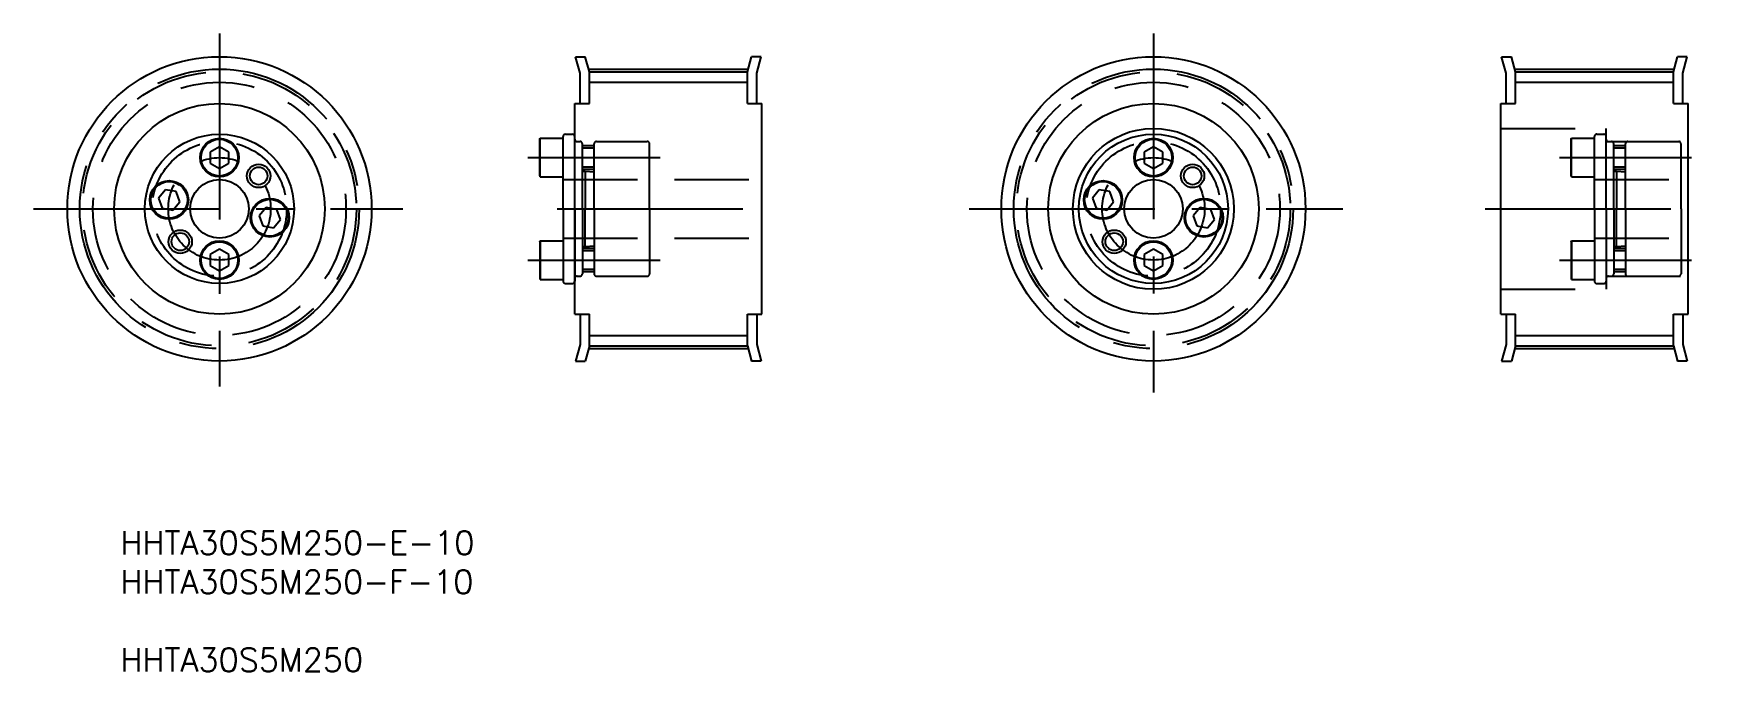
# Model space of a CAD drawing. Extents: x 18 to 304, y 23 to 132.
import ezdxf

# ---------------------------------------------------------------- set-up
doc = ezdxf.new("R2010")
doc.units = 0
doc.header["$PDMODE"] = 1
doc.linetypes.add('CENTER', pattern=[50.8, 31.75, -6.35, 6.35, -6.35])
doc.linetypes.add('DASHED', pattern=[19.05, 12.7, -6.35])
doc.layers.get('0').update_dxf_attribs({"linetype": 'CONTINUOUS'})
doc.layers.add('CENTER', color=1, linetype='CENTER')
doc.styles.add('MISUMI', font='txt.shx')

# ---------------------------------------------------------------- blocks, each defined once
blk = doc.blocks.new('*U5')
at = {"color": 7, "linetype": 'CONTINUOUS', "style": 'MISUMI'}
for s, p in [('HHTA30S5M250-E-10', (32.79, 43.08)), ('HHTA30S5M250-F-10', (32.79, 36.41)), ('HHTA30S5M250', (32.79, 23.08))]:
    blk.add_text(s, height=4, dxfattribs=at).set_placement(p)

msp = doc.modelspace()

# ---------------------------------------------------------------- linework, layer by layer
at = {"color": 7, "linetype": 'CONTINUOUS'}
for p, q in [((111.37, 125.33), (110.61, 128.14)), ((110.61, 128.14), (112.27, 128.14)), ((112.97, 125.54), (112.27, 128.14)), ((139.97, 125.54), (140.66, 128.14)), ((142.32, 128.14), (140.66, 128.14)), ((141.57, 125.33), (142.32, 128.14)), ((269.68, 125.33), (268.92, 128.14)), ((268.92, 128.14), (270.58, 128.14)), ((271.28, 125.54), (270.58, 128.14)), ((298.28, 125.54), (298.97, 128.14)), ((300.63, 128.14), (298.97, 128.14)), ((299.88, 125.33), (300.63, 128.14)), ((111.37, 120.14), (111.37, 125.33)), ((112.97, 125.54), (139.97, 125.54)), ((112.97, 120.14), (112.97, 125.54)), ((139.97, 120.14), (139.97, 125.54)), ((141.57, 120.14), (141.57, 125.33)), ((269.68, 120.14), (269.68, 125.33)), ((271.28, 125.54), (298.28, 125.54)), ((271.28, 120.14), (271.28, 125.54)), ((298.28, 120.14), (298.28, 125.54)), ((299.88, 120.14), (299.88, 125.33)), ((110.47, 84.14), (110.47, 120.14)), ((110.47, 120.14), (112.97, 120.14)), ((139.97, 120.14), (142.47, 120.14)), ((142.47, 84.14), (142.47, 120.14)), ((268.78, 84.14), (268.78, 120.14)), ((268.78, 120.14), (271.28, 120.14)), ((298.28, 120.14), (300.78, 120.14)), ((300.78, 84.14), (300.78, 120.14)), ((108.47, 102.14), (108.47, 114.49)), ((108.87, 114.89), (110.07, 114.89)), ((110.47, 102.14), (110.47, 114.49)), ((49.73, 112.74), (48.13, 111.82)), ((48.13, 111.82), (48.13, 109.97)), ((51.33, 111.82), (49.73, 112.74)), ((51.33, 109.97), (51.33, 111.82)), ((104.47, 114.03), (104.56, 114.19)), ((104.47, 107.76), (104.47, 114.03)), ((104.56, 107.59), (104.56, 114.19)), ((104.56, 114.19), (108.47, 114.19)), ((108.47, 107.59), (108.47, 114.19)), ((108.47, 108.89), (108.47, 112.89)), ((209.39, 112.74), (207.79, 111.82)), ((207.79, 111.82), (207.79, 109.97)), ((210.99, 111.82), (209.39, 112.74)), ((210.99, 109.97), (210.99, 111.82)), ((48.13, 109.97), (49.73, 109.05)), ((49.73, 109.05), (51.33, 109.97)), ((207.79, 109.97), (209.39, 109.05)), ((209.39, 109.05), (210.99, 109.97)), ((104.47, 107.76), (104.56, 107.59)), ((104.56, 107.59), (108.47, 107.59)), ((108.47, 108.32), (108.47, 108.32)), ((40.48, 105.4), (39.29, 103.98)), ((39.29, 103.98), (39.92, 102.25)), ((42.3, 105.08), (40.48, 105.4)), ((41.74, 101.93), (42.93, 103.34)), ((42.93, 103.34), (42.3, 105.08)), ((108.47, 105.23), (108.47, 105.23)), ((200.14, 105.4), (198.95, 103.98)), ((198.95, 103.98), (199.58, 102.25)), ((201.96, 105.08), (200.14, 105.4)), ((201.4, 101.93), (202.59, 103.34)), ((202.59, 103.34), (201.96, 105.08)), ((39.92, 102.25), (41.74, 101.93)), ((57.71, 102.36), (56.53, 100.95)), ((56.53, 100.95), (57.16, 99.21)), ((59.53, 102.04), (57.71, 102.36)), ((58.98, 98.89), (60.16, 100.3)), ((60.16, 100.3), (59.53, 102.04)), ((108.47, 102.14), (108.47, 89.79)), ((110.47, 102.14), (110.47, 89.79)), ((199.58, 102.25), (201.4, 101.93)), ((217.37, 102.36), (216.19, 100.95)), ((216.19, 100.95), (216.82, 99.21)), ((219.19, 102.04), (217.37, 102.36)), ((218.64, 98.89), (219.83, 100.3)), ((219.83, 100.3), (219.19, 102.04)), ((57.16, 99.21), (58.98, 98.89)), ((216.82, 99.21), (218.64, 98.89)), ((49.73, 95.24), (48.13, 94.32)), ((51.33, 94.32), (49.73, 95.24)), ((104.47, 96.53), (104.56, 96.69)), ((104.47, 96.53), (104.47, 90.26)), ((104.56, 96.69), (108.47, 96.69)), ((104.56, 96.69), (104.56, 90.09)), ((108.47, 96.69), (108.47, 90.09)), ((108.47, 95.39), (108.47, 91.39)), ((209.39, 95.24), (207.79, 94.32)), ((210.99, 94.32), (209.39, 95.24)), ((48.13, 94.32), (48.13, 92.47)), ((48.13, 92.47), (49.73, 91.55)), ((49.73, 91.55), (51.33, 92.47)), ((51.33, 92.47), (51.33, 94.32)), ((207.79, 94.32), (207.79, 92.47)), ((207.79, 92.47), (209.39, 91.55)), ((209.39, 91.55), (210.99, 92.47)), ((210.99, 92.47), (210.99, 94.32)), ((104.47, 90.26), (104.56, 90.09)), ((104.56, 90.09), (108.47, 90.09)), ((108.87, 89.39), (110.07, 89.39)), ((110.47, 84.14), (112.97, 84.14)), ((111.37, 84.14), (111.37, 78.96)), ((112.97, 78.75), (112.97, 84.14)), ((139.97, 78.75), (139.97, 84.14)), ((139.97, 84.14), (142.47, 84.14)), ((141.57, 84.14), (141.57, 78.96)), ((268.78, 84.14), (271.28, 84.14)), ((269.68, 84.14), (269.68, 78.96)), ((271.28, 78.75), (271.28, 84.14)), ((298.28, 78.75), (298.28, 84.14)), ((298.28, 84.14), (300.78, 84.14)), ((299.88, 84.14), (299.88, 78.96)), ((111.37, 78.96), (110.61, 76.14)), ((112.97, 78.75), (112.27, 76.14)), ((112.97, 78.75), (139.97, 78.75)), ((139.97, 78.75), (140.66, 76.14)), ((141.57, 78.96), (142.32, 76.14)), ((269.68, 78.96), (268.92, 76.14)), ((271.28, 78.75), (270.58, 76.14)), ((271.28, 78.75), (298.28, 78.75)), ((298.28, 78.75), (298.97, 76.14)), ((299.88, 78.96), (300.63, 76.14)), ((110.61, 76.14), (112.27, 76.14)), ((142.32, 76.14), (140.66, 76.14)), ((268.92, 76.14), (270.58, 76.14)), ((300.63, 76.14), (298.97, 76.14))]:
    msp.add_line(p, q, dxfattribs=at)
at = {"color": 3, "linetype": 'CONTINUOUS'}
for p, q in [((112.97, 123.77), (139.97, 123.77)), ((271.28, 123.77), (298.28, 123.77)), ((112.97, 80.52), (139.97, 80.52)), ((271.28, 80.52), (298.28, 80.52))]:
    msp.add_line(p, q, dxfattribs=at)
at = {"color": 3, "linetype": 'DASHED'}
for p, q in [((268.78, 115.89), (286.78, 115.89)), ((284.78, 102.14), (284.78, 114.49)), ((285.18, 114.89), (286.38, 114.89)), ((286.78, 113.64), (286.78, 115.89)), ((286.78, 102.14), (286.78, 114.49)), ((110.88, 113.64), (111.37, 113.64)), ((111.77, 102.14), (111.77, 113.24)), ((113.77, 112.89), (111.77, 112.89)), ((113.77, 112.49), (111.77, 112.49)), ((113.77, 102.14), (113.77, 113.24)), ((114.17, 113.64), (122.87, 113.64)), ((123.27, 102.14), (123.27, 113.24)), ((280.78, 114.03), (280.87, 114.19)), ((280.78, 107.76), (280.78, 114.03)), ((280.87, 107.59), (280.87, 114.19)), ((280.87, 114.19), (284.78, 114.19)), ((284.78, 107.59), (284.78, 114.19)), ((284.78, 108.89), (284.78, 112.89)), ((286.78, 113.64), (300.78, 113.64)), ((287.19, 113.64), (287.68, 113.64)), ((288.08, 102.14), (288.08, 113.24)), ((290.08, 112.89), (288.08, 112.89)), ((290.08, 112.49), (288.08, 112.49)), ((290.08, 102.14), (290.08, 113.24)), ((290.48, 113.64), (299.18, 113.64)), ((299.58, 102.14), (299.58, 113.24)), ((113.77, 109.29), (111.77, 109.29)), ((113.77, 108.89), (111.77, 108.89)), ((290.08, 109.29), (288.08, 109.29)), ((290.08, 108.89), (288.08, 108.89)), ((108.47, 107.14), (142.47, 107.14)), ((111.77, 108.59), (112.27, 108.59)), ((112.27, 108.59), (112.27, 102.14)), ((112.27, 108.59), (113.77, 108.44)), ((280.78, 107.76), (280.87, 107.59)), ((280.87, 107.59), (284.78, 107.59)), ((284.78, 108.32), (284.78, 108.32)), ((284.78, 107.14), (299.58, 107.14)), ((288.08, 108.59), (288.58, 108.59)), ((288.58, 108.59), (288.58, 102.14)), ((288.58, 108.59), (290.08, 108.44)), ((284.78, 105.23), (284.78, 105.23)), ((111.77, 102.14), (111.77, 91.04)), ((112.27, 95.69), (112.27, 102.14)), ((113.77, 102.14), (113.77, 91.04)), ((123.27, 102.14), (123.27, 91.04)), ((284.78, 102.14), (284.78, 89.79)), ((286.78, 102.14), (286.78, 89.79)), ((288.08, 102.14), (288.08, 91.04)), ((288.58, 95.69), (288.58, 102.14)), ((290.08, 102.14), (290.08, 91.04)), ((299.58, 102.14), (299.58, 91.04)), ((108.47, 97.14), (142.47, 97.14)), ((111.77, 95.69), (112.27, 95.69)), ((113.77, 95.39), (111.77, 95.39)), ((113.77, 94.99), (111.77, 94.99)), ((112.27, 95.69), (113.77, 95.84)), ((280.78, 96.53), (280.87, 96.69)), ((280.78, 96.53), (280.78, 90.26)), ((280.87, 96.69), (284.78, 96.69)), ((280.87, 96.69), (280.87, 90.09)), ((284.78, 97.14), (299.58, 97.14)), ((284.78, 96.69), (284.78, 90.09)), ((284.78, 95.39), (284.78, 91.39)), ((288.08, 95.69), (288.58, 95.69)), ((290.08, 95.39), (288.08, 95.39)), ((290.08, 94.99), (288.08, 94.99)), ((288.58, 95.69), (290.08, 95.84)), ((113.77, 91.79), (111.77, 91.79)), ((290.08, 91.79), (288.08, 91.79)), ((110.88, 90.64), (111.37, 90.64)), ((113.77, 91.39), (111.77, 91.39)), ((114.17, 90.64), (122.87, 90.64)), ((280.78, 90.26), (280.87, 90.09)), ((280.87, 90.09), (284.78, 90.09)), ((285.18, 89.39), (286.38, 89.39)), ((286.78, 90.64), (286.78, 88.39)), ((286.78, 90.64), (300.78, 90.64)), ((287.19, 90.64), (287.68, 90.64)), ((290.08, 91.39), (288.08, 91.39)), ((290.48, 90.64), (299.18, 90.64)), ((268.78, 88.39), (286.78, 88.39))]:
    msp.add_line(p, q, dxfattribs=at)
at = {"color": 7, "linetype": 'CONTINUOUS'}
for centre, radius in [((49.73, 102.14), 26), ((209.39, 102.14), 26), ((49.73, 102.14), 18), ((209.39, 102.14), 18), ((49.73, 102.14), 12.75), ((209.39, 102.14), 13.75), ((209.39, 102.14), 12.75), ((49.73, 110.89), 3.3), ((49.73, 110.89), 3.14), ((209.39, 110.89), 3.3), ((209.39, 110.89), 3.14), ((56.43, 107.77), 1.5), ((216.09, 107.77), 2), ((216.09, 107.77), 1.5), ((49.73, 102.14), 5), ((200.77, 103.66), 3.3), ((200.77, 103.66), 3.14), ((209.39, 102.14), 5), ((58.35, 100.63), 3.3), ((58.35, 100.63), 3.14), ((218.01, 100.63), 3.3), ((218.01, 100.63), 3.14), ((43.03, 96.52), 1.5), ((202.69, 96.52), 2), ((202.69, 96.52), 1.5), ((49.73, 93.39), 3.3), ((49.73, 93.39), 3.14), ((209.39, 93.39), 3.3), ((209.39, 93.39), 3.14)]:
    msp.add_circle(centre, radius, dxfattribs=at)
at = {"color": 3, "linetype": 'DASHED'}
for centre, radius in [((49.73, 102.14), 23.4), ((49.73, 102.14), 21.63), ((209.39, 102.14), 23.4), ((209.39, 102.14), 21.63), ((49.73, 102.14), 11.5), ((209.39, 102.14), 11.5)]:
    msp.add_circle(centre, radius, dxfattribs=at)
at = {"color": 3}
for centre in [(56.43, 107.77), (43.03, 96.52)]:
    msp.add_circle(centre, 2, dxfattribs=at)
at = {"color": 7}
for radius in [3.3, 3.14]:
    msp.add_circle((41.11, 103.66), radius, dxfattribs=at)
at = {"color": 7, "linetype": 'CONTINUOUS'}
for centre, start, end in [((108.87, 114.49), 90, 180), ((110.07, 114.49), 0, 90), ((108.87, 89.79), 180, 270), ((110.07, 89.79), 270, 0)]:
    msp.add_arc(centre, 0.4, start, end, dxfattribs=at)
at = {"color": 3, "linetype": 'DASHED'}
for centre, radius, start, end in [((285.18, 114.49), 0.4, 90, 180), ((286.38, 114.49), 0.4, 0, 90), ((110.88, 114.05), 0.41, 180, 270), ((111.37, 113.24), 0.4, 0, 90), ((114.17, 113.24), 0.4, 90, 180), ((122.87, 113.24), 0.4, 0, 90), ((287.19, 114.05), 0.41, 180, 270), ((287.68, 113.24), 0.4, 0, 90), ((290.48, 113.24), 0.4, 90, 180), ((299.18, 113.24), 0.4, 0, 90), ((110.88, 90.23), 0.41, 90, 180), ((111.37, 91.04), 0.4, 270, 0), ((114.17, 91.04), 0.4, 180, 270), ((122.87, 91.04), 0.4, 270, 0), ((285.18, 89.79), 0.4, 180, 270), ((286.38, 89.79), 0.4, 270, 0), ((287.19, 90.23), 0.41, 90, 180), ((287.68, 91.04), 0.4, 270, 0), ((290.48, 91.04), 0.4, 180, 270), ((299.18, 91.04), 0.4, 270, 0)]:
    msp.add_arc(centre, radius, start, end, dxfattribs=at)
at = {"color": 7, "linetype": 'CONTINUOUS'}
for p in [(199.34, 126.85), (197.34, 124.35), (200.64, 121.65), (201.14, 121.65), (200.64, 113.05), (201.14, 113.05), (197.34, 110.35), (197.34, 106.6), (199.34, 107.85)]:
    msp.add_point(p, dxfattribs=at)
at = {"layer": 'CENTER', "color": 1, "linetype": 'CENTER'}
for p, q in [((49.73, 132.08), (49.73, 71.76)), ((209.39, 132.11), (209.39, 70.74)), ((112.97, 126.02), (139.97, 126.02)), ((271.28, 126.02), (298.28, 126.02)), ((102.47, 110.89), (125.07, 110.89)), ((278.78, 110.89), (301.38, 110.89)), ((17.93, 102.14), (81.1, 102.14)), ((107.47, 102.14), (145.47, 102.14)), ((177.88, 102.14), (241.77, 102.14)), ((266.11, 102.14), (303.78, 102.14)), ((102.47, 93.39), (125.07, 93.39)), ((278.78, 93.39), (301.38, 93.39)), ((112.97, 78.27), (139.97, 78.27)), ((271.28, 78.27), (298.28, 78.27))]:
    msp.add_line(p, q, dxfattribs=at)
for centre, radius in [((49.73, 102.14), 23.88), ((209.39, 102.14), 23.88), ((49.73, 102.14), 8.75), ((209.39, 102.14), 8.75)]:
    msp.add_circle(centre, radius, dxfattribs=at)

# ---------------------------------------------------------------- block references
at = {"color": 7, "linetype": 'CONTINUOUS'}
msp.add_blockref('*U5', (0, 0), dxfattribs=at)

doc.saveas('drawing.dxf')
